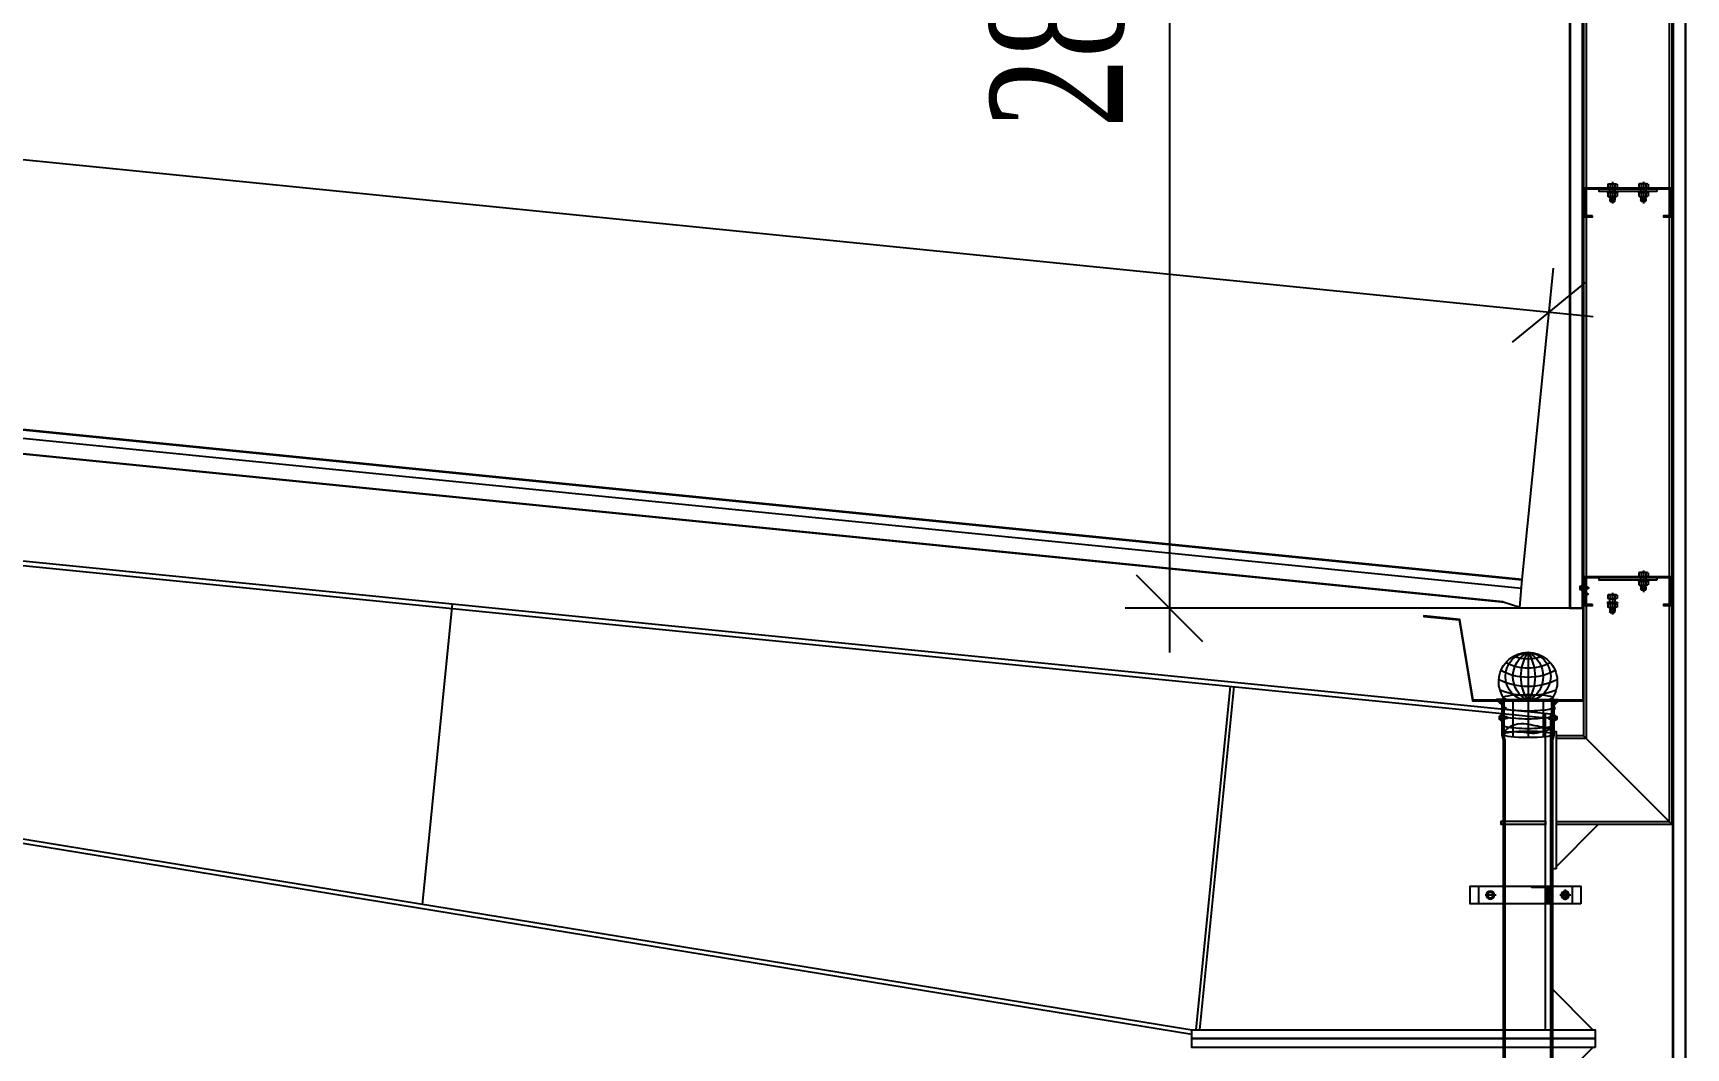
# Model space of a CAD drawing. Header units: inches. Extents: x 315041 to 662841, y -45540 to -35018.
# Drawn here: x 335347.95 to 335385.24, y -35693.17 to -35670.27 of the extents above; entities that cross this region are included whole.
import ezdxf

# ---------------------------------------------------------------- set-up
doc = ezdxf.new("R2010")
doc.units = ezdxf.units.IN
doc.header["$MEASUREMENT"] = 0
doc.linetypes.add('CENTER2', pattern=[28.575, 19.05, -3.175, 3.175, -3.175])
doc.linetypes.add('DASHED2', pattern=[9.525, 6.35, -3.175])
for name, color, linetype in [('2', 2, 'Continuous'), ('251', 251, 'Continuous'), ('3', 3, 'Continuous'), ('5', 5, 'Continuous'), ('8', 8, 'Continuous'), ('DOWNPOUT', 52, 'Continuous'), ('flashing', 6, 'Continuous'), ('ROOFING', 4, 'Continuous'), ('STRUCTURE', 1, 'Continuous')]:
    doc.layers.add(name, color=color, linetype=linetype)
doc.styles.add('ST1', font='times.ttf', dxfattribs={"width": 0.7})
doc.dimstyles.new('100', dxfattribs={"dimtxt": 3, "dimasz": 1.5, "dimexe": 1, "dimexo": 0, "dimgap": 1, "dimtad": 1, "dimdec": 0, "dimlfac": 100, "dimzin": 0, "dimdsep": 46, "dimtxsty": 'ST1', "dimblk": 'OBLIQUE', "dimcen": 1, "dimdle": 1, "dimclrd": 8, "dimclre": 8, "dimclrt": 3, "dimadec": 0, "dimazin": 0, "dimtfac": 1, "dimtdec": 0, "dimtix": 1, "dimtmove": 1, "dimatfit": 3, "dimfxl": 0, "dimtfill": 1, "dimtolj": 1, "dimtzin": 0, "dimlwd": -1, "dimlwe": -1, "dimarcsym": 1})

# ---------------------------------------------------------------- blocks, each defined once
blk = doc.blocks.new('*U228')
at = {"layer": '251'}
h = blk.add_hatch(color=256, dxfattribs=at)
h.paths.add_polyline_path([(-0.053, -0.04), (-0.053, -0.043, -0.192582), (-0.048, -0.029, -0.192582), (-0.053, -0.014)])
h.paths.add_polyline_path([(-0.053, 0.014, -0.192582), (-0.048, 0.029, -0.192582), (-0.053, 0.043)])
h = blk.add_hatch(color=256, dxfattribs=at)
h.paths.add_polyline_path([(0.056, -0.04), (0.056, -0.043, -0.192582), (0.062, -0.029, -0.192582), (0.056, -0.014)])
h.paths.add_polyline_path([(0.056, 0.014, -0.192582), (0.062, 0.029, -0.192582), (0.056, 0.043)])
at = {"layer": '5', "linetype": 'CENTER2', "ltscale": 0.2}
blk.add_line((-0.077, 0), (0.194, 0), dxfattribs=at)
at = {"layer": '8'}
for p, q in [((-0.053, 0.04), (-0.053, -0.04)), ((-0.048, 0.058), (-0.006, 0.058)), ((-0.048, 0.029), (-0.006, 0.029)), ((0, 0.043), (0, -0.043)), ((0.044, 0.033), (0, 0.033)), ((0.044, -0.066), (0.044, 0.066)), ((0.044, 0.066), (0.056, 0.066)), ((0.056, -0.066), (0.056, 0.066)), ((0.056, 0.04), (0.056, -0.04)), ((0.062, 0.058), (0.103, 0.058)), ((0.062, 0.029), (0.103, 0.029)), ((0.109, 0.043), (0.109, -0.043)), ((0.117, 0.033), (0.109, 0.033)), ((0.121, 0.027), (0.117, 0.033)), ((0.117, 0.033), (0.117, -0.017)), ((0.117, -0.017), (0.121, 0.027)), ((0.127, 0.033), (0.121, 0.027)), ((0.131, 0.027), (0.127, 0.033)), ((0.164, 0.03), (0.161, 0.027)), ((0.169, 0.027), (0.164, 0.03)), ((0.166, -0.027), (0.167, 0)), ((0.169, 0), (0.167, 0)), ((0.167, 0), (0.169, 0)), ((0.169, 0.027), (0.169, -0.027)), ((-0.048, -0.029), (-0.006, -0.029)), ((-0.048, -0.029), (-0.006, -0.029)), ((-0.048, -0.058), (-0.006, -0.058)), ((0.044, -0.033), (0, -0.033)), ((0.044, -0.066), (0.056, -0.066)), ((0.062, -0.029), (0.103, -0.029)), ((0.062, -0.029), (0.103, -0.029)), ((0.062, -0.058), (0.103, -0.058)), ((0.12, -0.033), (0.109, -0.033)), ((0.126, -0.027), (0.12, -0.033)), ((0.16, -0.033), (0.156, -0.027)), ((0.166, -0.027), (0.16, -0.033)), ((0.166, -0.027), (0.169, -0.027))]:
    blk.add_line(p, q, dxfattribs=at)
for points in [[(0.136, -0.027), (0.13, -0.033), (0.126, -0.027), (0.131, 0.027), (0.137, 0.033), (0.141, 0.027)], [(0.146, -0.027), (0.14, -0.033), (0.136, -0.027), (0.141, 0.027), (0.147, 0.033), (0.151, 0.027)], [(0.156, -0.027), (0.15, -0.033), (0.146, -0.027), (0.151, 0.027), (0.157, 0.033), (0.161, 0.027)]]:
    blk.add_lwpolyline(points, close=True, dxfattribs=at)
for centre, start, end in [((-0.032, 0.043), 136.3972, 223.6028), ((-0.032, 0.014), 136.3972, 180), ((-0.021, 0.043), 316.3972, 43.6028), ((-0.021, 0.014), 0, 43.6028), ((0.077, 0.043), 136.3972, 223.6028), ((0.077, 0.014), 136.3972, 180), ((0.088, 0.043), 316.3972, 43.6028), ((0.088, 0.014), 0, 43.6028), ((-0.032, -0.014), 180, 223.6028), ((-0.032, -0.043), 136.3972, 223.6028), ((-0.021, -0.014), 316.3972, 0), ((-0.021, -0.043), 316.3972, 43.6028), ((0.077, -0.014), 180, 223.6028), ((0.077, -0.043), 136.3972, 223.6028), ((0.088, -0.014), 316.3972, 0), ((0.088, -0.043), 316.3972, 43.6028)]:
    blk.add_arc(centre, 0.0209, start, end, dxfattribs=at)
blk = doc.blocks.new('*U229')
at = {"layer": '251'}
h = blk.add_hatch(color=256, dxfattribs=at)
h.paths.add_polyline_path([(-0.053, -0.04), (-0.053, -0.043, -0.192582), (-0.048, -0.029, -0.192582), (-0.053, -0.014)])
h.paths.add_polyline_path([(-0.053, 0.014, -0.192582), (-0.048, 0.029, -0.192582), (-0.053, 0.043)])
h = blk.add_hatch(color=256, dxfattribs=at)
h.paths.add_polyline_path([(0.056, -0.04), (0.056, -0.043, -0.192582), (0.062, -0.029, -0.192582), (0.056, -0.014)])
h.paths.add_polyline_path([(0.056, 0.014, -0.192582), (0.062, 0.029, -0.192582), (0.056, 0.043)])
at = {"layer": '5', "linetype": 'CENTER2', "ltscale": 0.2}
blk.add_line((-0.077, 0), (0.194, 0), dxfattribs=at)
at = {"layer": '8'}
for p, q in [((-0.053, 0.04), (-0.053, -0.04)), ((-0.048, 0.058), (-0.006, 0.058)), ((-0.048, 0.029), (-0.006, 0.029)), ((0, 0.043), (0, -0.043)), ((0.044, 0.033), (0, 0.033)), ((0.044, -0.066), (0.044, 0.066)), ((0.044, 0.066), (0.056, 0.066)), ((0.056, -0.066), (0.056, 0.066)), ((0.056, 0.04), (0.056, -0.04)), ((0.062, 0.058), (0.103, 0.058)), ((0.062, 0.029), (0.103, 0.029)), ((0.109, 0.043), (0.109, -0.043)), ((0.117, 0.033), (0.109, 0.033)), ((0.121, 0.027), (0.117, 0.033)), ((0.117, 0.033), (0.117, -0.017)), ((0.117, -0.017), (0.121, 0.027)), ((0.127, 0.033), (0.121, 0.027)), ((0.131, 0.027), (0.127, 0.033)), ((0.164, 0.03), (0.161, 0.027)), ((0.169, 0.027), (0.164, 0.03)), ((0.166, -0.027), (0.167, 0)), ((0.169, 0), (0.167, 0)), ((0.167, 0), (0.169, 0)), ((0.169, 0.027), (0.169, -0.027)), ((-0.048, -0.029), (-0.006, -0.029)), ((-0.048, -0.029), (-0.006, -0.029)), ((-0.048, -0.058), (-0.006, -0.058)), ((0.044, -0.033), (0, -0.033)), ((0.044, -0.066), (0.056, -0.066)), ((0.062, -0.029), (0.103, -0.029)), ((0.062, -0.029), (0.103, -0.029)), ((0.062, -0.058), (0.103, -0.058)), ((0.12, -0.033), (0.109, -0.033)), ((0.126, -0.027), (0.12, -0.033)), ((0.16, -0.033), (0.156, -0.027)), ((0.166, -0.027), (0.16, -0.033)), ((0.166, -0.027), (0.169, -0.027))]:
    blk.add_line(p, q, dxfattribs=at)
for points in [[(0.136, -0.027), (0.13, -0.033), (0.126, -0.027), (0.131, 0.027), (0.137, 0.033), (0.141, 0.027)], [(0.146, -0.027), (0.14, -0.033), (0.136, -0.027), (0.141, 0.027), (0.147, 0.033), (0.151, 0.027)], [(0.156, -0.027), (0.15, -0.033), (0.146, -0.027), (0.151, 0.027), (0.157, 0.033), (0.161, 0.027)]]:
    blk.add_lwpolyline(points, close=True, dxfattribs=at)
for centre, start, end in [((-0.032, 0.043), 136.3972, 223.6028), ((-0.032, 0.014), 136.3972, 180), ((-0.021, 0.043), 316.3972, 43.6028), ((-0.021, 0.014), 0, 43.6028), ((0.077, 0.043), 136.3972, 223.6028), ((0.077, 0.014), 136.3972, 180), ((0.088, 0.043), 316.3972, 43.6028), ((0.088, 0.014), 0, 43.6028), ((-0.032, -0.014), 180, 223.6028), ((-0.032, -0.043), 136.3972, 223.6028), ((-0.021, -0.014), 316.3972, 0), ((-0.021, -0.043), 316.3972, 43.6028), ((0.077, -0.014), 180, 223.6028), ((0.077, -0.043), 136.3972, 223.6028), ((0.088, -0.014), 316.3972, 0), ((0.088, -0.043), 316.3972, 43.6028)]:
    blk.add_arc(centre, 0.0209, start, end, dxfattribs=at)
blk = doc.blocks.new('*U230')
at = {"layer": '251'}
h = blk.add_hatch(color=256, dxfattribs=at)
h.paths.add_polyline_path([(-0.053, -0.04), (-0.053, -0.043, -0.192582), (-0.048, -0.029, -0.192582), (-0.053, -0.014)])
h.paths.add_polyline_path([(-0.053, 0.014, -0.192582), (-0.048, 0.029, -0.192582), (-0.053, 0.043)])
h = blk.add_hatch(color=256, dxfattribs=at)
h.paths.add_polyline_path([(0.056, -0.04), (0.056, -0.043, -0.192582), (0.062, -0.029, -0.192582), (0.056, -0.014)])
h.paths.add_polyline_path([(0.056, 0.014, -0.192582), (0.062, 0.029, -0.192582), (0.056, 0.043)])
at = {"layer": '5', "linetype": 'CENTER2', "ltscale": 0.2}
blk.add_line((-0.077, 0), (0.194, 0), dxfattribs=at)
at = {"layer": '8'}
for p, q in [((-0.053, 0.04), (-0.053, -0.04)), ((-0.048, 0.058), (-0.006, 0.058)), ((-0.048, 0.029), (-0.006, 0.029)), ((0, 0.043), (0, -0.043)), ((0.044, 0.033), (0, 0.033)), ((0.044, -0.066), (0.044, 0.066)), ((0.044, 0.066), (0.056, 0.066)), ((0.056, -0.066), (0.056, 0.066)), ((0.056, 0.04), (0.056, -0.04)), ((0.062, 0.058), (0.103, 0.058)), ((0.062, 0.029), (0.103, 0.029)), ((0.109, 0.043), (0.109, -0.043)), ((0.117, 0.033), (0.109, 0.033)), ((0.121, 0.027), (0.117, 0.033)), ((0.117, 0.033), (0.117, -0.017)), ((0.117, -0.017), (0.121, 0.027)), ((0.127, 0.033), (0.121, 0.027)), ((0.131, 0.027), (0.127, 0.033)), ((0.164, 0.03), (0.161, 0.027)), ((0.169, 0.027), (0.164, 0.03)), ((0.166, -0.027), (0.167, 0)), ((0.169, 0), (0.167, 0)), ((0.167, 0), (0.169, 0)), ((0.169, 0.027), (0.169, -0.027)), ((-0.048, -0.029), (-0.006, -0.029)), ((-0.048, -0.029), (-0.006, -0.029)), ((-0.048, -0.058), (-0.006, -0.058)), ((0.044, -0.033), (0, -0.033)), ((0.044, -0.066), (0.056, -0.066)), ((0.062, -0.029), (0.103, -0.029)), ((0.062, -0.029), (0.103, -0.029)), ((0.062, -0.058), (0.103, -0.058)), ((0.12, -0.033), (0.109, -0.033)), ((0.126, -0.027), (0.12, -0.033)), ((0.16, -0.033), (0.156, -0.027)), ((0.166, -0.027), (0.16, -0.033)), ((0.166, -0.027), (0.169, -0.027))]:
    blk.add_line(p, q, dxfattribs=at)
for points in [[(0.136, -0.027), (0.13, -0.033), (0.126, -0.027), (0.131, 0.027), (0.137, 0.033), (0.141, 0.027)], [(0.146, -0.027), (0.14, -0.033), (0.136, -0.027), (0.141, 0.027), (0.147, 0.033), (0.151, 0.027)], [(0.156, -0.027), (0.15, -0.033), (0.146, -0.027), (0.151, 0.027), (0.157, 0.033), (0.161, 0.027)]]:
    blk.add_lwpolyline(points, close=True, dxfattribs=at)
for centre, start, end in [((-0.032, 0.043), 136.3972, 223.6028), ((-0.032, 0.014), 136.3972, 180), ((-0.021, 0.043), 316.3972, 43.6028), ((-0.021, 0.014), 0, 43.6028), ((0.077, 0.043), 136.3972, 223.6028), ((0.077, 0.014), 136.3972, 180), ((0.088, 0.043), 316.3972, 43.6028), ((0.088, 0.014), 0, 43.6028), ((-0.032, -0.014), 180, 223.6028), ((-0.032, -0.043), 136.3972, 223.6028), ((-0.021, -0.014), 316.3972, 0), ((-0.021, -0.043), 316.3972, 43.6028), ((0.077, -0.014), 180, 223.6028), ((0.077, -0.043), 136.3972, 223.6028), ((0.088, -0.014), 316.3972, 0), ((0.088, -0.043), 316.3972, 43.6028)]:
    blk.add_arc(centre, 0.0209, start, end, dxfattribs=at)
blk = doc.blocks.new('*U231')
at = {"layer": '251'}
h = blk.add_hatch(color=256, dxfattribs=at)
h.paths.add_polyline_path([(-0.053, -0.04), (-0.053, -0.043, -0.192582), (-0.048, -0.029, -0.192582), (-0.053, -0.014)])
h.paths.add_polyline_path([(-0.053, 0.014, -0.192582), (-0.048, 0.029, -0.192582), (-0.053, 0.043)])
h = blk.add_hatch(color=256, dxfattribs=at)
h.paths.add_polyline_path([(0.056, -0.04), (0.056, -0.043, -0.192582), (0.062, -0.029, -0.192582), (0.056, -0.014)])
h.paths.add_polyline_path([(0.056, 0.014, -0.192582), (0.062, 0.029, -0.192582), (0.056, 0.043)])
at = {"layer": '5', "linetype": 'CENTER2', "ltscale": 0.2}
blk.add_line((-0.077, 0), (0.194, 0), dxfattribs=at)
at = {"layer": '8'}
for p, q in [((-0.053, 0.04), (-0.053, -0.04)), ((-0.048, 0.058), (-0.006, 0.058)), ((-0.048, 0.029), (-0.006, 0.029)), ((0, 0.043), (0, -0.043)), ((0.044, 0.033), (0, 0.033)), ((0.044, -0.066), (0.044, 0.066)), ((0.044, 0.066), (0.056, 0.066)), ((0.056, -0.066), (0.056, 0.066)), ((0.056, 0.04), (0.056, -0.04)), ((0.062, 0.058), (0.103, 0.058)), ((0.062, 0.029), (0.103, 0.029)), ((0.109, 0.043), (0.109, -0.043)), ((0.117, 0.033), (0.109, 0.033)), ((0.121, 0.027), (0.117, 0.033)), ((0.117, 0.033), (0.117, -0.017)), ((0.117, -0.017), (0.121, 0.027)), ((0.127, 0.033), (0.121, 0.027)), ((0.131, 0.027), (0.127, 0.033)), ((0.164, 0.03), (0.161, 0.027)), ((0.169, 0.027), (0.164, 0.03)), ((0.166, -0.027), (0.167, 0)), ((0.169, 0), (0.167, 0)), ((0.167, 0), (0.169, 0)), ((0.169, 0.027), (0.169, -0.027)), ((-0.048, -0.029), (-0.006, -0.029)), ((-0.048, -0.029), (-0.006, -0.029)), ((-0.048, -0.058), (-0.006, -0.058)), ((0.044, -0.033), (0, -0.033)), ((0.044, -0.066), (0.056, -0.066)), ((0.062, -0.029), (0.103, -0.029)), ((0.062, -0.029), (0.103, -0.029)), ((0.062, -0.058), (0.103, -0.058)), ((0.12, -0.033), (0.109, -0.033)), ((0.126, -0.027), (0.12, -0.033)), ((0.16, -0.033), (0.156, -0.027)), ((0.166, -0.027), (0.16, -0.033)), ((0.166, -0.027), (0.169, -0.027))]:
    blk.add_line(p, q, dxfattribs=at)
for points in [[(0.136, -0.027), (0.13, -0.033), (0.126, -0.027), (0.131, 0.027), (0.137, 0.033), (0.141, 0.027)], [(0.146, -0.027), (0.14, -0.033), (0.136, -0.027), (0.141, 0.027), (0.147, 0.033), (0.151, 0.027)], [(0.156, -0.027), (0.15, -0.033), (0.146, -0.027), (0.151, 0.027), (0.157, 0.033), (0.161, 0.027)]]:
    blk.add_lwpolyline(points, close=True, dxfattribs=at)
for centre, start, end in [((-0.032, 0.043), 136.3972, 223.6028), ((-0.032, 0.014), 136.3972, 180), ((-0.021, 0.043), 316.3972, 43.6028), ((-0.021, 0.014), 0, 43.6028), ((0.077, 0.043), 136.3972, 223.6028), ((0.077, 0.014), 136.3972, 180), ((0.088, 0.043), 316.3972, 43.6028), ((0.088, 0.014), 0, 43.6028), ((-0.032, -0.014), 180, 223.6028), ((-0.032, -0.043), 136.3972, 223.6028), ((-0.021, -0.014), 316.3972, 0), ((-0.021, -0.043), 316.3972, 43.6028), ((0.077, -0.014), 180, 223.6028), ((0.077, -0.043), 136.3972, 223.6028), ((0.088, -0.014), 316.3972, 0), ((0.088, -0.043), 316.3972, 43.6028)]:
    blk.add_arc(centre, 0.0209, start, end, dxfattribs=at)
blk = doc.blocks.new('HFR-1')
at = {"layer": 'STRUCTURE', "color": 1, "linetype": 'Continuous'}
for p, q in [((-5.5, 0), (5.5, 0)), ((-5.2, 0.8), (-3.4, 1.5)), ((5.2, 0.8), (3.4, 1.5)), ((-2.4, -1.2), (-3, -1.6)), ((-3, -1.6), (-2.4, -1.9)), ((-2.4, -1.9), (-3, -2.3)), ((-3, -2.3), (-2.4, -2.6)), ((-2.4, -2.6), (-3, -3)), ((-3, -3), (-2.4, -3.3)), ((-2.4, -3.3), (-3, -3.7)), ((-3, -3.7), (-2.4, -4.1)), ((-2.4, -4.1), (-3, -4.4)), ((-3, -4.4), (-2.4, -4.8)), ((-2.4, -4.8), (-3, -5.1)), ((-3, -5.1), (-2.4, -5.5)), ((-2.4, -5.5), (-3, -5.8)), ((-3, -5.8), (-2.4, -6.2)), ((-2.4, -6.2), (-3, -6.6)), ((-3, -6.6), (-2.4, -6.9)), ((-2.4, -6.9), (-3, -7.3)), ((-3, -7.3), (-2.4, -7.6)), ((-2.4, -7.6), (-3, -8)), ((-3, -8), (-2.4, -8.3)), ((-2.4, -8.3), (-3, -8.7)), ((-3, -8.7), (-2.4, -9)), ((-2.4, -9), (-3, -9.4)), ((-3, -9.4), (-2.4, -9.7)), ((-2.4, -9.7), (-3, -10.1)), ((-3, -10.1), (-2.4, -10.5)), ((-2.4, -10.5), (-3, -10.8)), ((-3, -10.8), (-2.4, -11.2)), ((-2.4, -11.2), (-3, -11.5)), ((-3, -11.5), (-2.4, -11.9)), ((-2.9, -1.6), (2.9, -1.4)), ((-2.9, -2.3), (2.9, -2.1)), ((-2.9, -3), (2.9, -2.8)), ((-2.9, -3.7), (2.9, -3.6)), ((-2.9, -4.4), (2.9, -4.3)), ((-2.9, -5.1), (2.9, -5)), ((-2.9, -5.9), (2.9, -5.7)), ((-2.9, -6.6), (2.9, -6.4)), ((-2.9, -7.3), (2.9, -7.1)), ((-2.9, -8), (2.9, -7.8)), ((-2.9, -8.7), (2.9, -8.5)), ((-2.9, -9.4), (2.9, -9.2)), ((-2.9, -10.1), (1.5, -10)), ((-2.9, -10.8), (1.3, -10.7)), ((-2.9, -11.5), (0.9, -11.4)), ((-2.5, -17.4), (-2.5, -11.8)), ((-2.5, -17.4), (-2, -16.7)), ((-2.5, -17.4), (-0.2, -19.7)), ((2.4, -1.1), (-2.4, -1.2)), ((2.4, -1.8), (-2.4, -1.9)), ((-2.4, -1.9), (2.4, -1.8)), ((-2.4, -2.6), (2.4, -2.5)), ((2.4, -2.5), (-2.4, -2.6)), ((-2.4, -3.3), (2.4, -3.2)), ((2.4, -3.2), (-2.4, -3.3)), ((-2.4, -4.1), (2.4, -3.9)), ((2.4, -3.9), (-2.4, -4.1)), ((-2.4, -4.8), (2.4, -4.6)), ((2.4, -4.6), (-2.4, -4.8)), ((-2.4, -5.5), (2.4, -5.3)), ((2.4, -5.3), (-2.4, -5.5)), ((-2.4, -6.2), (2.4, -6)), ((2.4, -6), (-2.4, -6.2)), ((-2.4, -6.9), (2.4, -6.8)), ((2.4, -6.8), (-2.4, -6.9)), ((-2.4, -7.6), (2.4, -7.5)), ((2.4, -7.5), (-2.4, -7.6)), ((-2.4, -8.3), (2.4, -8.2)), ((2.4, -8.2), (-2.4, -8.3)), ((-2.4, -9), (2.4, -8.9)), ((2.4, -8.9), (-2.4, -9)), ((-2.4, -9.7), (2.4, -9.6)), ((2.4, -9.6), (-2.4, -9.7)), ((1.4, -10.3), (-2.4, -10.5)), ((-2.4, -10.5), (1.4, -10.3)), ((-2.4, -11.2), (1.1, -11.1)), ((1.1, -11.1), (-2.4, -11.2)), ((-2.4, -11.9), (0.4, -11.8)), ((-1, -16.7), (0.2, -19.7)), ((0.1, -19.4), (1.2, -17.3)), ((0.2, -19.7), (2.5, -17.4)), ((1.6, -16.1), (2.3, -10.2)), ((2.2, -10), (2.9, -10)), ((2.2, -11), (2.4, -11)), ((2.4, -11), (2.2, -11)), ((2.2, -11.4), (2.9, -11.4)), ((2.2, -11.7), (2.4, -11.7)), ((2.4, -10.3), (2.3, -10.3)), ((2.3, -10.3), (2.4, -10.3)), ((2.3, -10.7), (2.9, -10.7)), ((2.9, -1.4), (2.4, -1.1)), ((2.4, -1.8), (2.9, -1.4)), ((2.9, -2.1), (2.4, -1.8)), ((2.4, -2.5), (2.9, -2.1)), ((2.9, -2.8), (2.4, -2.5)), ((2.4, -3.2), (2.9, -2.8)), ((2.9, -3.6), (2.4, -3.2)), ((2.4, -3.9), (2.9, -3.6)), ((2.9, -4.3), (2.4, -3.9)), ((2.4, -4.6), (2.9, -4.3)), ((2.9, -5), (2.4, -4.6)), ((2.4, -5.3), (2.9, -5)), ((2.9, -5.7), (2.4, -5.3)), ((2.4, -6), (2.9, -5.7)), ((2.9, -6.4), (2.4, -6)), ((2.4, -6.8), (2.9, -6.4)), ((2.9, -7.1), (2.4, -6.8)), ((2.4, -7.5), (2.9, -7.1)), ((2.9, -7.8), (2.4, -7.5)), ((2.4, -8.2), (2.9, -7.8)), ((2.9, -8.5), (2.4, -8.2)), ((2.4, -8.9), (2.9, -8.5)), ((2.9, -9.2), (2.4, -8.9)), ((2.4, -9.6), (2.9, -9.2)), ((2.9, -10), (2.4, -9.6)), ((2.4, -10.3), (2.9, -10)), ((2.9, -10.7), (2.4, -10.3)), ((2.4, -11), (2.9, -10.7)), ((2.9, -11.4), (2.4, -11)), ((2.4, -11.7), (2.9, -11.4)), ((2.5, -17.4), (2.5, -11.7))]:
    blk.add_line(p, q, dxfattribs=at)
at = {"layer": 'STRUCTURE', "color": 1, "linetype": 'Continuous', "ltscale": 8}
for p in [(-3.4, 1.5), (3.4, 1.5)]:
    blk.add_line(p, (0, 1.5), dxfattribs=at)
at = {"layer": 'STRUCTURE', "color": 1, "linetype": 'DASHED2'}
for p in [(-1.9, 1.5), (1.9, 1.5)]:
    blk.add_line(p, (0, 0), dxfattribs=at)
at = {"layer": 'STRUCTURE', "color": 1, "linetype": 'Continuous', "ltscale": 8}
for centre, start, end in [((-4.7, 0.2), 130.41001, 194.80618), ((4.7, 0.2), 345.19382, 49.58999)]:
    blk.add_arc(centre, 0.801, start, end, dxfattribs=at)
at = {"layer": 'STRUCTURE', "color": 1, "linetype": 'Continuous'}
for centre, radius, start, end in [((-7.3, -9), 9.14, 58.06501, 78.8402), ((5.1, -3.8), 3.83, 84.20393, 134.36205), ((-1.5, -17.1), 0.59, 34.23018, 144.5641), ((0, -19.4), 0.331, 231.63478, 305.42875), ((-0.5, -10.1), 1.93, 296.60409, 355.39217), ((-0.6, -16), 2.2, 324.00482, 357.82685), ((1.9, -10.3), 0.444, 15.97616, 172.6971)]:
    blk.add_arc(centre, radius, start, end, dxfattribs=at)
blk = doc.blocks.new('Short_Self_drilling')
at = {"layer": 'STRUCTURE', "color": 1, "linetype": 'Continuous'}
for p, q in [((6.4, 1.7), (-6.4, 1.7)), ((5.1, 3.8), (-5.1, 3.8)), ((-2.6, 2.9), (-5.1, 2.9)), ((-3.4, 3.8), (-3.4, 6.8)), ((3, 7.2), (-3, 7.2)), ((2.6, 2.9), (-2.6, 2.9)), ((-2.1, 2.8), (-2.1, 2.9)), ((6.3, 0), (0, 0)), ((2.2, 2.8), (2.2, 2.9)), ((2.2, -0.5), (2.2, 0)), ((5.1, 2.9), (2.6, 2.9)), ((3.4, 3.8), (3.4, 6.8)), ((3, -1.2), (-2.7, -0.2)), ((3, -2.7), (-2.7, -1.8)), ((3, -4.2), (-2.7, -3.3)), ((3, -5.8), (-2.7, -4.8)), ((3, -7.3), (-2.7, -6.3)), ((-1.9, -8), (-2.7, -7.9)), ((-2.1, -1.4), (-2.1, -0.9)), ((-2.1, -2.9), (-2.1, -2.4)), ((-2.1, -4.4), (-2.1, -3.9)), ((-2.1, -6), (-2.1, -5.4)), ((-2.1, -7.5), (-2.1, -7)), ((-2.1, -12.3), (-2.1, -8.5)), ((3, -8.8), (-1.1, -8.1)), ((2.1, -12.3), (2.1, -9.1)), ((2.2, -2), (2.2, -1.5)), ((2.2, -3.6), (2.2, -3)), ((2.2, -5.1), (2.2, -4.6)), ((2.2, -6.6), (2.2, -6.1)), ((2.2, -8.1), (2.2, -7.6))]:
    blk.add_line(p, q, dxfattribs=at)
blk.add_lwpolyline([(6.4, 1.3), (6.4, 1.7), (2.1, 2.8), (-2.1, 2.8), (-6.4, 1.7), (-6.4, 1.3)], close=True, dxfattribs=at)
for points in [[(-6.4, 1.3, -0.088869), (-6.3, 0), (0, 0)], [(-0.1, 3.8), (-0.3, 6.2, 0.338878), (-3.1, 6.2), (-3.3, 3.8)], [(3.3, 3.8), (3.1, 6.2, 0.338878), (0.3, 6.2), (0.1, 3.8)], [(2.1, -12.3), (0.2, -14.2, -0.333596), (-0.2, -14.2), (-2.1, -12.3)], [(-0.1, -14), (-1, -12.2, -0.148657), (-1.4, -11.2), (-2, -7.7, -0.815006), (-1.2, -7.8, 0.150833), (-0.8, -8.7)], [(2.1, -12.3), (1.7, -11.7, 0.52242), (0.9, -11.7), (-0.2, -14.2)]]:
    blk.add_lwpolyline(points, format="xyb", dxfattribs=at)
for points in [[(3, -1.2), (2.2, -1.5), (-2.1, -0.8), (-2.7, -0.2), (-2.4, 0)], [(3, -2.7), (2.2, -3), (-2.1, -2.4), (-2.7, -1.8), (-2.1, -1.4), (2.2, -2), (3, -2.7)], [(3, -4.2), (2.2, -4.6), (-2.1, -3.9), (-2.7, -3.3), (-2.1, -2.9), (2.2, -3.6), (3, -4.2)], [(3, -5.8), (2.2, -6.1), (-2.1, -5.4), (-2.7, -4.8), (-2.1, -4.4), (2.2, -5.1), (3, -5.8)], [(3, -7.3), (2.2, -7.6), (-2.1, -7), (-2.7, -6.3), (-2.1, -6), (2.2, -6.6), (3, -7.3)], [(-1.8, -8.5), (-2.1, -8.5), (-2.7, -7.9), (-2.1, -7.5), (-1.8, -7.5)], [(-1.3, -7.6), (2.2, -8.1), (3, -8.8)], [(-1.2, 0), (2.2, -0.5), (3, -1.2)], [(3, -8.8), (2.2, -9.1), (-0.8, -8.7)]]:
    blk.add_lwpolyline(points, dxfattribs=at)
for centre, radius, start, end in [((-5, 3.3), 0.455, 109.7949, 250.2674), ((-3, 6.8), 0.429, 90.0311, 180.0311), ((3, 6.8), 0.429, 0.0311, 90.0311), ((5.1, 3.3), 0.435, 279.7276, 80.3347), ((10, 0.2), 3.74, 162.2963, 182.6103)]:
    blk.add_arc(centre, radius, start, end, dxfattribs=at)
blk = doc.blocks.new('_Oblique')
at = {"color": 0, "linetype": 'ByBlock', "lineweight": -2}
blk.add_line((-0.5, -0.5), (0.5, 0.5), dxfattribs=at)
blk = doc.blocks.new('*D349')
at = {"color": 8, "linetype": 'Continuous', "transparency": 16777216}
for p, q in [((335262.146, -35670.663), (335262.849, -35663.639)), ((335383.146, -35676.672), (335261.754, -35664.534)), ((335381.548, -35682.602), (335382.251, -35675.577))]:
    blk.add_line(p, q, dxfattribs=at)
at = {"layer": 'Defpoints', "color": 0, "transparency": 16777216}
for p in [(335262.749, -35664.634), (335262.146, -35670.663), (335381.548, -35682.602)]:
    blk.add_point(p, dxfattribs=at)
at = {"color": 8, "transparency": 16777216, "xscale": 1.5, "yscale": 1.5, "zscale": 1.5}
for p, rotation in [((335262.749, -35664.634), 174.2902316971544), ((335382.151, -35676.572), 354.2902316971544)]:
    blk.add_blockref('_Oblique', p, dxfattribs=dict(at, rotation=rotation))
at = {"color": 3, "transparency": 16777216, "insert": (335322.701, -35668.09), "char_height": 3, "attachment_point": 5, "rotation": 354.2902, "style": 'ST1', "bg_fill": 3, "box_fill_scale": 1.25, "bg_fill_color": 256, "bg_fill_true_color": 13158600, "bg_fill_transparency": 1019152}
blk.add_mtext('\\A1;12000', dxfattribs=at)
blk = doc.blocks.new('*D356')
at = {"color": 8, "linetype": 'Continuous', "transparency": 16777216}
for p, q in [((335373.587, -35654.252), (335373.587, -35684.248)), ((335382.766, -35655.252), (335372.587, -35655.252)), ((335382.916, -35683.248), (335372.587, -35683.248))]:
    blk.add_line(p, q, dxfattribs=at)
at = {"layer": 'Defpoints', "color": 0, "transparency": 16777216}
for p in [(335382.766, -35655.252), (335373.587, -35683.248), (335382.916, -35683.248)]:
    blk.add_point(p, dxfattribs=at)
at = {"color": 8, "transparency": 16777216, "xscale": 1.5, "yscale": 1.5, "zscale": 1.5}
for p, rotation in [((335373.587, -35655.252), 90), ((335373.587, -35683.248), 270)]:
    blk.add_blockref('_Oblique', p, dxfattribs=dict(at, rotation=rotation))
at = {"color": 3, "transparency": 16777216, "insert": (335371.061, -35669.25), "char_height": 3, "attachment_point": 5, "rotation": 90, "style": 'ST1', "bg_fill": 3, "box_fill_scale": 1.25, "bg_fill_color": 256, "bg_fill_true_color": 13158600, "bg_fill_transparency": 1019152}
blk.add_mtext('\\A1;2800', dxfattribs=at)
blk = doc.blocks.new('RIVET')
at = {"color": 8}
for p, q in [((-3.9, 1.1), (-4.2, 0)), ((-4.2, 0), (-3.9, -1.1)), ((-3.9, -1.1), (-3.9, 1.1)), ((-3.5, -1.3), (-3.5, 1.3)), ((-1, -1.2), (-1, 1.3)), ((-1, 1.3), (-0.1, 1.3)), ((0, 1.3), (0, 2.4)), ((0, -1.3), (0, 1.3)), ((0.1, 2.5), (0.1, 2.5)), ((0.1, 2.5), (0.7, 1.4)), ((0.1, -2.5), (0.1, 2.5)), ((0.7, 1.1), (0.7, -1.1)), ((0.9, 0.7), (0.7, 0.7)), ((0.9, -0.7), (0.9, 0.7)), ((-0.1, -1.2), (-1, -1.2)), ((0, -2.4), (0, -1.3)), ((0.7, -1.4), (0.1, -2.5)), ((0.1, -2.5), (0.1, -2.5)), ((0.9, -0.7), (0.7, -0.7))]:
    blk.add_line(p, q, dxfattribs=at)
for centre, radius, start, end in [((-3.4, 0.7), 0.634, 101.5667, 142.2309), ((-2.5, -0.1), 1.78, 64.6352, 125.2369), ((-0.9, 3), 1.71, 240.4783, 268.3625), ((-0.1, 1.3), 0.0625, 270, 0), ((0.1, 2.4), 0.0625, 90, 180), ((0.1, 2.4), 0.0625, 26.5651, 90), ((0.1, 1.1), 0.625, 0, 26.5651), ((5.4, 0.6), 4.45, 179.0778, 187.9518), ((5.8, -0.6), 4.85, 172.415, 180.5555), ((-3.4, -0.7), 0.634, 217.7691, 258.4333), ((-2.5, 0.1), 1.78, 234.7631, 295.3648), ((-0.9, -3), 1.71, 91.6375, 119.5217), ((-0.1, -1.3), 0.0625, 0, 90), ((0.1, -2.4), 0.0625, 180, 270), ((0.1, -2.4), 0.0625, 270, 333.4349), ((0.1, -1.1), 0.625, 333.4349, 0)]:
    blk.add_arc(centre, radius, start, end, dxfattribs=at)
blk = doc.blocks.new('A$C074D4DC8')
at = {"color": 9}
for p, q in [((80, 232.2), (80, 100)), ((13.2, 108.1), (13.2, 8.1)), ((38.4, 101.8), (38.4, 1.8)), ((80, 100), (80, 0)), ((121.6, 101.8), (121.6, 1.8)), ((146.8, 108.1), (146.8, 8.1))]:
    blk.add_line(p, q, dxfattribs=at)
for centre, radius, start, end in [((80, 152.2), 80, 326.5995, 213.4005), ((84.2, 166.1), 66.2, 93.6886, 266.3114), ((112.4, 166.1), 73.6, 116.1115, 243.8885), ((183.7, 166.1), 123, 147.491, 212.509), ((-23.7, 166.1), 123, 327.491, 32.509), ((47.6, 166.1), 73.6, 296.1115, 63.8885), ((75.7, 166.1), 66.2, 273.6886, 86.3114), ((80, 318.7), 155, 241.4707, 298.5293), ((80, 318.7), 130, 241.9999, 298.0001), ((80, 318.7), 105, 247.6912, 292.3088), ((80, 318.7), 180, 243.6718, 296.3282), ((80, 318.7), 205, 248.1186, 291.8814)]:
    blk.add_arc(centre, radius, start, end, dxfattribs=at)
for centre in [(80, 108.1), (80, 8.1)]:
    blk.add_ellipse(centre, major_axis=(-66.8, 0), ratio=0.12167, dxfattribs=at)
for centre in [(80, 79.9), (80, 58.1), (80, 31.6)]:
    blk.add_ellipse(centre, major_axis=(-66.8, 0), ratio=0.12167, start_param=0, end_param=3.141593, dxfattribs=at)
blk = doc.blocks.new('PHEU THU NUOC')
at = {"color": 8}
blk.add_line((312268.7, -34593.7), (312298.1, -34593.7), dxfattribs=at)
for points in [[(312268.7, -34613.6), (312268.7, -34593.7), (312264, -34593.7), (312264, -34593.9), (312268.4, -34593.9), (312268.4, -34613.9)], [(312298.1, -34611.7), (312298.1, -34593.7), (312301.7, -34593.7), (312301.7, -34593.9), (312298.3, -34593.9), (312298.3, -34611.8)]]:
    blk.add_lwpolyline(points, dxfattribs=at)
blk.add_open_spline([(312268.4, -34613.9), (312273.1, -34608.5), (312281.2, -34607.7), (312290.8, -34610.5), (312296.7, -34611.3), (312298.3, -34611.5)], degree=3, knots=[0, 0, 0, 0, 20.015853, 34.788778, 40.675458, 40.675458, 40.675458, 40.675458], dxfattribs=at)
blk.add_spline([(312298.3, -34611.5), (312285.7, -34614.5), (312279.2, -34613.8), (312268.4, -34613.9)], degree=3, dxfattribs=at)
blk = doc.blocks.new('ống xối 111')
h = blk.add_hatch()
h.set_pattern_fill('ANSI31', color=1, scale=0.15, style=0)
h.set_pattern_definition([(45, (315045.45221, -35514.688858), (-0.013258252147, 0.013258252147), [])])
edge = h.paths.add_edge_path()
edge.add_line((325475.469, -36684.83), (325475.069, -36684.83))
edge.add_line((325475.069, -36684.83), (325475.069, -36685.23))
edge.add_arc((325475.069, -36685.2), 0.03, 270, 360)
edge.add_line((325475.099, -36685.2), (325475.099, -36684.86))
edge.add_line((325475.099, -36684.86), (325475.439, -36684.86))
edge.add_arc((325475.439, -36684.83), 0.03, 270, 360)
at = {"layer": '2'}
h = blk.add_hatch(color=142, dxfattribs=at)
edge = h.paths.add_edge_path()
edge.add_arc((325474.616, -36680.987), 0.412, 35.5171, 56.0419)
edge.add_line((325474.847, -36680.645), (325474.952, -36680.645))
edge.add_line((325474.952, -36680.645), (325474.952, -36680.747))
h = blk.add_hatch(color=142, dxfattribs=at)
edge = h.paths.add_edge_path()
edge.add_arc((325474.616, -36680.996), 0.412, 35.5171, 56.0419)
edge.add_line((325474.847, -36680.654), (325474.952, -36680.654))
edge.add_line((325474.952, -36680.654), (325474.952, -36680.756))
h = blk.add_hatch(color=142, dxfattribs=at)
edge = h.paths.add_edge_path()
edge.add_arc((325476.458, -36680.987), 0.412, 483.9581, 504.4829, ccw=False)
edge.add_line((325476.228, -36680.645), (325476.123, -36680.645))
edge.add_line((325476.123, -36680.645), (325476.123, -36680.747))
at = {"color": 2}
blk.add_lwpolyline([(325474.344, -36685.23), (325476.844, -36685.23), (325476.844, -36684.83), (325474.344, -36684.83)], close=True, dxfattribs=at)
at = {"color": 1}
blk.add_lwpolyline([(325475.469, -36684.83), (325475.069, -36684.83), (325475.069, -36685.23), (325475.069, -36685.23, 0.414214), (325475.099, -36685.2), (325475.099, -36684.86), (325475.439, -36684.86, 0.414214), (325475.469, -36684.83)], format="xyb", close=True, dxfattribs=at)
at = {"layer": '2', "color": 142}
for points in [[(325474.847, -36680.645), (325474.952, -36680.645), (325474.952, -36680.747, 0.089796)], [(325474.847, -36680.654), (325474.952, -36680.654), (325474.952, -36680.756, 0.089796)], [(325476.228, -36680.645), (325476.123, -36680.645), (325476.123, -36680.747, -0.089796)]]:
    blk.add_lwpolyline(points, format="xyb", close=True, dxfattribs=at)
at = {"layer": 'DOWNPOUT', "color": 1, "true_color": 0xfa051e}
for p, q in [((325474.571, -36685.03), (325474.819, -36685.03)), ((325474.699, -36684.904), (325474.699, -36685.144)), ((325476.26, -36685.03), (325476.507, -36685.03))]:
    blk.add_line(p, q, dxfattribs=at)
at = {"layer": 'DOWNPOUT', "color": 222}
blk.add_lwpolyline([(325476.089, -36720.647), (325476.089, -36681.526), (325476.123, -36681.424), (325476.123, -36680.645), (325474.952, -36680.645), (325474.952, -36681.424), (325474.986, -36681.526), (325474.986, -36720.647)], close=True, dxfattribs=at)
for points in [[(325475.023, -36720.647), (325475.023, -36681.52), (325474.988, -36681.418), (325474.988, -36680.645)], [(325476.052, -36720.647), (325476.052, -36681.537), (325476.087, -36681.435), (325476.087, -36680.663)]]:
    blk.add_lwpolyline(points, dxfattribs=at)
at = {"layer": 'DOWNPOUT', "color": 1, "true_color": 0xfa051e}
blk.add_lwpolyline([(325474.54, -36685.23), (325476.647, -36685.23), (325476.647, -36684.83), (325474.54, -36684.83)], close=True, dxfattribs=at)
for centre, radius in [((325474.699, -36685.03), 0.09), ((325474.699, -36685.03), 0.06), ((325476.388, -36685.03), 0.09), ((325476.388, -36685.03), 0.06)]:
    blk.add_circle(centre, radius, dxfattribs=at)
at = {"color": 9, "xscale": 0.0082580074085854, "yscale": 0.008258007379481569, "zscale": 0.008258007381315111}
blk.add_blockref('A$C074D4DC8', (325474.877, -36681.471), dxfattribs=at)
at = {"color": 9, "linetype": 'Continuous', "xscale": -0.03666666668141261, "yscale": 0.03666666666686069, "zscale": 0.03666666666666667}
blk.add_blockref('PHEU THU NUOC', (336925.928, -35412.185), dxfattribs=at)
at = {"color": 1}
for p, xscale, yscale, zscale, rotation in [((325474.952, -36681.034), 0.00945145031214113, 0.009451450314372778, 0.009451450315065427, 89.96887302350342), ((325476.123, -36681.03), -0.00945145031214113, 0.009451450365304481, 0.009451450340136055, 270.0311269764966)]:
    blk.add_blockref('Short_Self_drilling', p, dxfattribs=dict(at, xscale=xscale, yscale=yscale, zscale=zscale, rotation=rotation))
at = {"layer": 'flashing', "color": 0, "ltscale": 500}
for p, xscale, yscale, zscale in [((325474.952, -36680.813), -0.01148613751865923, 0.01148613760597073, 0.01148613756613756), ((325476.087, -36680.813), 0.01148613751865923, 0.01148613751138328, 0.01148613751167431)]:
    blk.add_blockref('RIVET', p, dxfattribs=dict(at, xscale=xscale, yscale=yscale, zscale=zscale))

msp = doc.modelspace()

# ---------------------------------------------------------------- linework, layer by layer
at = {"color": 1}
msp.add_lwpolyline([(335382.9155, -35682.8377), (335382.9155, -35685.319), (335380.4399, -35685.319), (335380.1401, -35683.4988), (335379.3291, -35683.4177), (335379.3277, -35683.4326), (335380.1272, -35683.5126), (335380.4272, -35685.334), (335382.9305, -35685.334), (335382.9305, -35682.8377)], close=True, dxfattribs=at)
at = {"layer": '2', "color": 9}
for p, q in [((335382.9905, -35655.3117), (335382.9905, -35686.189)), ((335384.8705, -35688.069), (335384.8705, -35655.3117)), ((335252.6299, -35672.7728), (335382.0703, -35685.7169)), ((335252.6399, -35672.6733), (335382.1903, -35685.6284)), ((335357.4039, -35683.1497), (335356.7248, -35689.9403)), ((335374.1924, -35692.7569), (335374.9675, -35685.0066)), ((335374.2728, -35692.7569), (335375.0471, -35685.0145)), ((335382.0703, -35692.7779), (335382.0703, -35685.6164)), ((335382.1903, -35692.7779), (335382.1903, -35685.6284)), ((335382.9305, -35686.129), (335382.3103, -35686.129)), ((335382.9905, -35686.189), (335382.3103, -35686.189)), ((335384.9305, -35688.129), (335382.9305, -35686.129)), ((335342.3809, -35687.6773), (335374.0903, -35692.8583)), ((335342.397, -35687.5787), (335374.0903, -35692.7569)), ((335384.8705, -35688.069), (335382.3103, -35688.069)), ((335384.9305, -35688.129), (335382.3103, -35688.129)), ((335382.3103, -35689.079), (335383.2603, -35688.129)), ((335382.1903, -35691.8069), (335383.1403, -35692.7569)), ((335382.1903, -35694.1069), (335383.1403, -35693.1569))]:
    msp.add_line(p, q, dxfattribs=at)
msp.add_lwpolyline([(335384.9305, -35688.129), (335384.9305, -35655.2517), (335382.9305, -35655.2517), (335382.9305, -35686.129)], dxfattribs=at)
at = {"layer": '2', "ltscale": 50}
for points in [[(335383.1305, -35674.3983), (335382.9505, -35674.3983), (335382.9505, -35673.7883), (335384.9105, -35673.7883), (335384.9105, -35674.3983), (335384.7305, -35674.3983), (335384.7305, -35674.4183), (335384.9105, -35674.4183, 0.4142136), (335384.9305, -35674.3983), (335384.9305, -35673.7883, 0.4142136), (335384.9105, -35673.7683), (335382.9505, -35673.7683, 0.4142136), (335382.9305, -35673.7883), (335382.9305, -35674.3983, 0.4142136), (335382.9505, -35674.4183), (335383.1305, -35674.4183), (335383.1305, -35674.3983)], [(335383.1305, -35683.1666), (335382.9505, -35683.1666), (335382.9505, -35682.5566), (335384.9105, -35682.5566), (335384.9105, -35683.1666), (335384.7305, -35683.1666), (335384.7305, -35683.1866), (335384.9105, -35683.1866, 0.4142136), (335384.9305, -35683.1666), (335384.9305, -35682.5566, 0.4142136), (335384.9105, -35682.5366), (335382.9505, -35682.5366, 0.4142136), (335382.9305, -35682.5566), (335382.9305, -35683.1666, 0.4142136), (335382.9505, -35683.1866), (335383.1305, -35683.1866), (335383.1305, -35683.1666)]]:
    msp.add_lwpolyline(points, format="xyb", dxfattribs=at)
at = {"layer": '2', "color": 9}
for points in [[(335382.3103, -35689.129), (335382.1903, -35689.129), (335382.1903, -35686.029), (335382.3103, -35686.029)], [(335382.0703, -35688.129), (335381.0703, -35688.129), (335381.0703, -35688.049), (335382.0703, -35688.049)], [(335383.1903, -35692.9569), (335374.0903, -35692.9569), (335374.0903, -35692.7569), (335383.1903, -35692.7569)], [(335383.1903, -35693.1569), (335374.0903, -35693.1569), (335374.0903, -35692.9569), (335383.1903, -35692.9569)]]:
    msp.add_lwpolyline(points, close=True, dxfattribs=at)
at = {"layer": '3'}
for points in [[(335382.9155, -35655.2517), (335382.6157, -35655.2517), (335382.6157, -35683.2475), (335382.9155, -35683.2475)], [(335382.9055, -35655.2617), (335382.6257, -35655.2617), (335382.6257, -35683.2375), (335382.9055, -35683.2375)], [(335384.9403, -35916.1867), (335385.2403, -35916.1867), (335385.2403, -35655.2317), (335384.9403, -35655.2317)], [(335384.9503, -35916.1767), (335385.2303, -35916.1767), (335385.2303, -35655.2417), (335384.9503, -35655.2417)]]:
    msp.add_lwpolyline(points, close=True, dxfattribs=at)
at = {"layer": '5'}
for points in [[(335384.5805, -35673.8483), (335383.2805, -35673.8483), (335383.2805, -35673.7883), (335384.5805, -35673.7883)], [(335384.5805, -35682.6166), (335383.2805, -35682.6166), (335383.2805, -35682.5566), (335384.5805, -35682.5566)]]:
    msp.add_lwpolyline(points, close=True, dxfattribs=at)
at = {"layer": 'ROOFING'}
for p, q in [((335381.5474, -35682.6119), (335262.1451, -35670.6717)), ((335381.5483, -35682.6019), (335262.1465, -35670.6618)), ((335381.5297, -35682.8011), (335262.1187, -35670.86)), ((335381.1131, -35683.1011), (335262.3507, -35671.2249)), ((335381.1571, -35683.1156), (335262.3584, -35671.2357))]:
    msp.add_line(p, q, dxfattribs=at)
msp.add_lwpolyline([(335381.1131, -35683.1011), (335381.4903, -35683.2251), (335381.5483, -35682.6019)], dxfattribs=at)

# ---------------------------------------------------------------- block references
at = {"color": 1, "xscale": 0.009599999980949122, "yscale": 0.009599999990314245, "zscale": 0.00960000000074352, "rotation": 89.96887248681936}
msp.add_blockref('Short_Self_drilling', (335382.9155, -35682.7895), dxfattribs=at)
at = {"color": 8, "extrusion": (0, 0, -1), "xscale": 0.005968394878019792, "yscale": 0.005968394892988726, "zscale": -0.005968394893184208, "rotation": 269.8538142557742}
msp.add_blockref('HFR-1', (-335382.9155, -35682.9284), dxfattribs=at)
at = {"layer": '251', "color": 147, "yscale": 1.799999999988358, "zscale": 1.8}
for name, p, xscale, rotation in [('*U231', (335383.5805, -35673.7683), -1.799999999988358, 90.00000005373141), ('*U230', (335384.2805, -35673.7683), 1.799999999988358, 269.9999999462686), ('*U228', (335384.2805, -35682.5366), 1.799999999988358, 269.9999999462686), ('*U229', (335383.5805, -35683.0366), -1.799999999988358, 90.00000005373141)]:
    msp.add_blockref(name, p, dxfattribs=dict(at, xscale=xscale, rotation=rotation))

# ---------------------------------------------------------------- next in the draw order: dimensions: what is measured, and where the dimension line sits
dim = msp.add_aligned_dim(p1=(335381.5483, -35682.6019), p2=(335262.1463, -35670.6635), distance=-6.0598, dimstyle='100')
dim.commit()
dim.dimension.update_dxf_attribs({"geometry": '*D349', "text_midpoint": (335322.7015, -35668.0896)})

# ---------------------------------------------------------------- next in the draw order: dimensions: what is measured, and where the dimension line sits
dim = msp.add_linear_dim(base=(335373.5871, -35683.2475), p1=(335382.7656, -35655.2517), p2=(335382.9156, -35683.2475), angle=90, dimstyle='100')
dim.commit()
dim.dimension.update_dxf_attribs({"geometry": '*D356', "text_midpoint": (335371.0612, -35669.2496)})

# ---------------------------------------------------------------- next in the draw order: block references
at = {"color": 2, "xscale": -1}
msp.add_blockref('ống xối 111', (660857.2151, 995.3109), dxfattribs=at)

doc.saveas('drawing.dxf')
